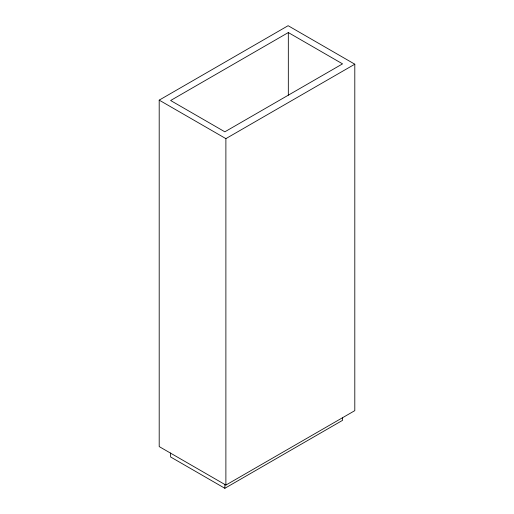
<?xml version="1.0" encoding="UTF-8"?>
<svg xmlns="http://www.w3.org/2000/svg" width="514" height="514" viewBox="0 0 514 514"><rect width="100%" height="100%" fill="white"/><g stroke="black" fill="none" stroke-linecap="round" stroke-linejoin="round"><path stroke-width="0.77" d="M159.199 100.134L288.116 25.7L354.801 64.199L354.801 410.647L225.884 485.081L159.199 446.582L159.199 100.134L225.884 138.632L354.801 64.199M288.322 32.555L170.629 100.506L224.856 131.815L342.549 63.864L288.322 32.555L288.322 95.186M170.629 452.975L170.629 456.991L224.856 488.3L342.549 420.349L342.549 417.94M225.884 138.632L225.884 485.081M224.856 484.284L224.856 488.3"/></g></svg>
